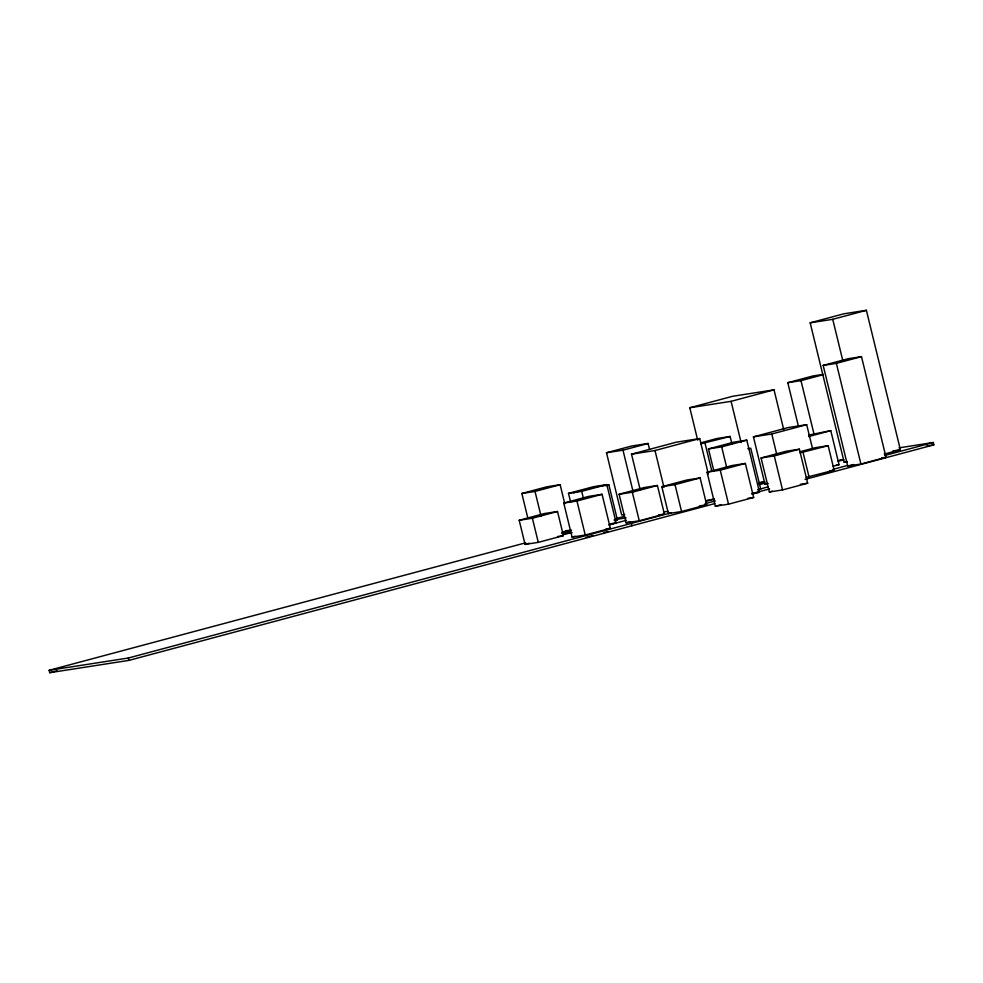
<?xml version="1.0" encoding="UTF-8"?>
<svg xmlns="http://www.w3.org/2000/svg" width="983" height="983" viewBox="0 0 983 983"><rect width="100%" height="100%" fill="white"/><g stroke="black" fill="none" stroke-linecap="round" stroke-linejoin="round"><path stroke-width="1.47" d="M847.174 461.801L844.176 462.268L810.176 322.817L843.832 313.81L866.392 310.309L900.379 449.759L884.282 454.06M810.176 322.817L832.736 319.315L866.392 310.309M823.176 365.406L848.292 358.684L861.489 356.645L886.027 457.316L860.911 464.025L847.715 466.077L823.176 365.406L836.373 363.366L861.489 356.645M697.684 440.138L689.796 407.748L732.74 396.26L774.026 389.846L783.721 429.596M798.343 425.958L787.801 382.694L812.916 375.973L823.176 374.388M787.801 382.694L800.985 380.642L823.152 374.72M689.796 407.748L731.082 401.334L774.026 389.846M624.672 514.514L621.674 514.981L606.499 452.745L631.614 446.024L648.104 443.468L649.554 449.391M606.499 452.745L622.989 450.189L648.104 443.468M640.154 489.608L631.516 454.171L676.218 442.203L699.699 438.565L708.338 474.003M631.516 454.171L654.997 450.521L699.699 438.565M700.695 442.866L716.939 438.516L730.136 436.464L731.93 443.849M700.621 443.874L730.136 436.464M527.883 518.299L521.838 493.491L546.953 486.769L560.138 484.717L564.77 503.689M521.838 493.491L535.022 491.439L560.138 484.717M713.916 471.213L708.473 448.924L733.588 442.203L746.785 440.151L759.466 492.188L752.081 494.166M767.784 483.697L764.958 484.127L753.433 436.857L788.354 427.519L806.687 424.668L812.45 448.309M708.473 448.924L721.669 446.872L746.785 440.151M753.433 436.857L771.778 434.007L806.687 424.668M570.668 502.252L568.506 493.38L593.621 486.659L606.818 484.607L616.181 523.042L610.246 523.964M573.519 492.852L577.955 491.66M588.301 488.895L592.724 487.703M568.506 493.38L581.69 491.328L606.818 484.607M605.921 485.663L608.87 484.865L617.41 519.896L614.461 520.695M808.714 435.064L830.77 430.64L839.052 464.652L833.154 466.237M808.604 436.575L830.77 430.64M563.763 503.075L588.878 496.354L602.075 494.302L610.357 528.313L585.241 535.035L572.057 537.074L563.763 503.075L576.96 501.023L602.075 494.302M519.196 520.277L544.312 513.556L557.508 511.504L563.394 535.649L538.279 542.37L525.082 544.422L519.196 520.277L532.393 518.225L557.508 511.504M619.106 494.265L644.221 487.543L657.418 485.491L664.385 514.06L639.269 520.781L626.073 522.833L619.106 494.265L632.302 492.213L657.418 485.491M707.047 472.209L732.163 465.5L745.36 463.448L753.654 497.459L728.538 504.181L715.341 506.22L707.047 472.209L720.244 470.169L745.36 463.448M761.075 457.967L786.191 451.246L799.376 449.194L807.67 483.206L782.554 489.927L769.357 491.979L761.075 457.967L774.26 455.915L799.376 449.194M661.829 486.696L686.945 479.987L700.129 477.935L706.679 504.795L681.563 511.516L668.379 513.568L661.829 486.696L675.014 484.656L700.129 477.935M800.199 451.701L814.981 447.744L828.165 445.692L834.137 470.181L806.207 477.333M800.125 452.868L828.165 445.692M562.301 532.319L571.172 529.948M714.801 503.591L128.884 660.392L49.728 672.691L49.15 670.308L525.647 542.825M561.502 533.228L571.504 530.537M617.152 518.299L624.561 516.321M525.082 544.422L529.518 543.243M837.971 461.322L843.881 459.737M49.728 672.691L57.125 670.713M758.925 483.267L764.835 481.695L759.724 482.481M608.71 525.033L626.392 520.29M759.171 484.693L765.057 483.108M844.176 462.268L847.1 461.482M764.958 484.127L767.87 483.353M572.057 537.074L575.006 536.288M705.806 501.416L714.457 499.094L707.305 500.212M626.073 522.833L630.508 521.641M49.15 670.308L128.306 658.02L671.131 512.757M668.379 513.568L671.328 512.782M705.032 503.665L715.354 500.9M757.746 489.841L768.325 486.708M833.019 469.358L847.751 465.401M884.614 455.522L933.272 442.485L933.85 444.857L805.077 479.385M847.715 466.077L853.625 464.492M585.831 537.406L593.216 535.44M603.55 532.663L607.986 531.484M751.798 493.663L769.566 488.907M715.341 506.22L721.252 504.648M769.357 491.979L772.319 491.181M898.966 447.879L933.272 442.485M926.391 446.036L933.85 444.857M614.215 519.749L626.146 517.881M611.623 523.755L616.058 523.054M562.731 534.211L571.676 532.811M747.817 448.69L750.754 448.236L760.707 489.043L758.04 489.46M595.686 486.917L598.61 486.462M601.547 486.007L608.87 484.865M892.871 450.927L900.379 449.759M839.507 460.093L842.431 459.639M836.336 465.082L839.052 464.652M881.628 457.992L886.027 457.316M829.861 470.845L834.137 470.181M800.346 484.349L807.67 483.206M752.142 493.319L759.466 492.188M747.793 498.369L753.654 497.459M699.355 505.938L706.679 504.795M663.685 512.008L668.231 511.295M614.486 520.351L617.41 519.896M658.524 514.969L664.385 514.06M565.311 530.869L568.235 530.402M563.21 534.088L572.008 532.725M557.533 536.571L563.394 535.649M605.97 528.989L610.357 528.313M832.736 319.315L842.861 360.847M836.373 363.366L860.911 464.025M800.985 380.642L814.084 434.351M803.05 452.413L809.021 476.902M771.778 434.007L776.816 454.687M774.26 455.915L782.554 489.927M731.082 401.334L741.133 442.559M721.669 446.872L726.744 467.687M720.244 470.169L728.538 504.181M705.02 443.186L711.864 471.25M675.014 484.656L681.563 511.516M654.997 450.521L663.992 487.433M622.989 450.189L633.101 491.684M632.302 492.213L639.269 520.781M631.332 523.423L631.909 525.807M581.69 491.328L583.497 498.713M576.96 501.023L585.241 535.035M535.022 491.439L541.068 516.247M532.393 518.225L538.279 542.37M128.306 658.02L128.884 660.392"/></g></svg>
